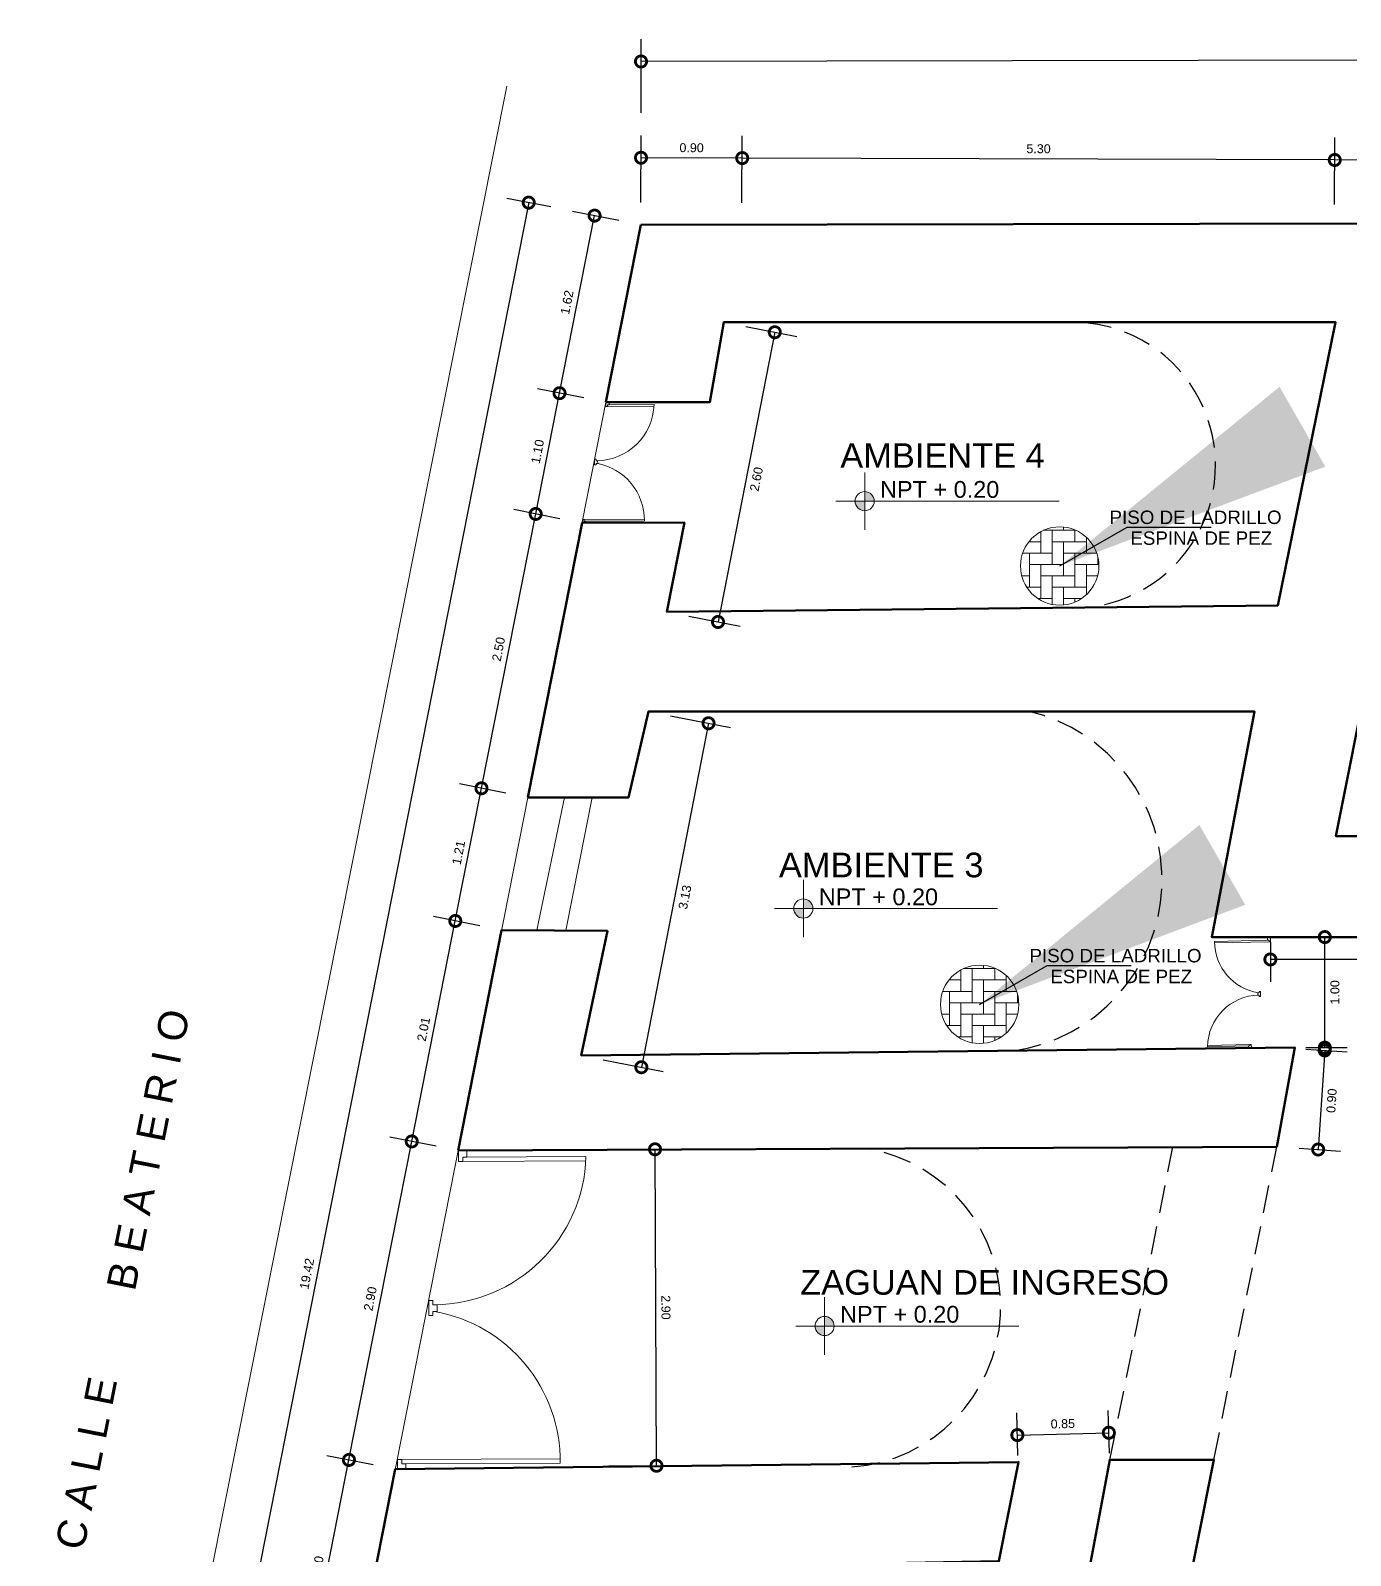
# Model space of a CAD drawing. Header units: millimetres. Extents: x 2048 to 2102.7, y 1127 to 1156.6.
# Drawn here: x 2048.02 to 2059.81, y 1143 to 1156.62 of the extents above; entities that cross this region are included whole.
import ezdxf

# ---------------------------------------------------------------- set-up
doc = ezdxf.new("R2010")
doc.units = ezdxf.units.MM
doc.linetypes.add('RAYITAS', pattern=[0.375, 0.25, -0.125])
for name, color, linetype, lineweight in [('0.1', 141, 'Continuous', 9), ('COLUMNA', 6, 'Continuous', 40), ('moviliario', 105, 'Continuous', 9), ('Pluma 1', 6, 'Continuous', 9), ('Pluma 8', 7, 'Continuous', 50), ('PUERTAS', 22, 'Continuous', 13), ('TEXTOS', 7, 'Continuous', 18)]:
    doc.layers.add(name, color=color, linetype=linetype, lineweight=lineweight)
doc.layers.add('Cotas', color=1, linetype='Continuous')
doc.layers.add('Rotulos', color=255, linetype='Continuous')
doc.styles.add('ROTULO', font='arial.ttf')
doc.styles.get("Standard").update_dxf_attribs({"font": 'arial.ttf'})
doc.dimstyles.new('COTAS', dxfattribs={"dimtxt": 0.08, "dimasz": 0.2, "dimexe": 0.2, "dimexo": 0.2, "dimgap": 0.05, "dimtad": 2, "dimzin": 1, "dimdsep": 46, "dimtxsty": 'Standard', "dimblk": 'DOTSMALL', "dimcen": 2.5, "dimclrd": 244, "dimclre": 244, "dimclrt": 2, "dimazin": 0, "dimtfac": 1, "dimtmove": 2, "dimatfit": 3, "dimldrblk": 'OPEN90', "dimfxl": 1, "dimarcsym": 0})
doc.dimstyles.new('ISO-25', dxfattribs={"dimtxt": 2.5, "dimasz": 2.5, "dimexe": 1.25, "dimexo": 0.625, "dimtad": 1, "dimtxsty": 'Standard', "dimcen": 2.5, "dimadec": 0, "dimazin": 0, "dimtfac": 1, "dimtmove": 0, "dimatfit": 3, "dimfxl": 1, "dimarcsym": 0})

# ---------------------------------------------------------------- blocks, each defined once
blk = doc.blocks.new('_DotSmall')
at = {"color": 0, "const_width": 0.5}
blk.add_lwpolyline([(-0.0625, 0, 1), (0.0625, 0, 1)], format="xyb", close=True, dxfattribs=at)
blk = doc.blocks.new('*D39')
at = {"layer": 'Cotas', "color": 244, "lineweight": -2, "transparency": 16777216}
for p, q in [((2059.669, 1155.063), (2059.671, 1155.662)), ((2060.61, 1155.06), (2060.612, 1155.659)), ((2060.612, 1155.459), (2059.67, 1155.462))]:
    blk.add_line(p, q, dxfattribs=at)
at = {"layer": 'Defpoints', "color": 0, "transparency": 16777216}
for p in [(2059.67, 1155.462), (2059.668, 1154.863), (2060.61, 1154.86)]:
    blk.add_point(p, dxfattribs=at)
at = {"layer": 'Cotas', "color": 244, "lineweight": -2, "transparency": 16777216, "xscale": 0.2, "yscale": 0.2, "zscale": 0.2}
for p, rotation in [((2059.67, 1155.462), 179.8174990449808), ((2060.612, 1155.459), 359.8174990449808)]:
    blk.add_blockref('_DotSmall', p, dxfattribs=dict(at, rotation=rotation))
at = {"layer": 'Cotas', "color": 5, "transparency": 16777216, "insert": (2060.141, 1155.552), "char_height": 0.08, "attachment_point": 5, "rotation": 359.8175}
blk.add_mtext('0.90', dxfattribs=at)
blk = doc.blocks.new('_Open90')
at = {"color": 0, "linetype": 'ByBlock', "lineweight": -2}
for p, q in [((0, 0), (-1, 0)), ((-0.5, 0.5), (0, 0)), ((0, 0), (-0.5, -0.5))]:
    blk.add_line(p, q, dxfattribs=at)
blk = doc.blocks.new('*D40')
at = {"layer": 'Cotas', "color": 244, "lineweight": -2, "transparency": 16777216}
for p, q in [((2054.375, 1155.08), (2054.377, 1155.679)), ((2059.669, 1155.063), (2059.671, 1155.662)), ((2059.67, 1155.462), (2054.377, 1155.479))]:
    blk.add_line(p, q, dxfattribs=at)
at = {"layer": 'Defpoints', "color": 0, "transparency": 16777216}
for p in [(2054.377, 1155.479), (2054.375, 1154.88), (2059.668, 1154.863)]:
    blk.add_point(p, dxfattribs=at)
at = {"layer": 'Cotas', "color": 244, "lineweight": -2, "transparency": 16777216, "xscale": 0.2, "yscale": 0.2, "zscale": 0.2}
for p, rotation in [((2054.377, 1155.479), 179.8174990449746), ((2059.67, 1155.462), 359.8174990449746)]:
    blk.add_blockref('_DotSmall', p, dxfattribs=dict(at, rotation=rotation))
at = {"layer": 'Cotas', "color": 5, "transparency": 16777216, "insert": (2057.024, 1155.562), "char_height": 0.08, "attachment_point": 5, "rotation": 359.8175}
blk.add_mtext('5.30', dxfattribs=at)
blk = doc.blocks.new('*D41')
at = {"layer": 'Cotas', "color": 244, "lineweight": -2, "transparency": 16777216}
for p, q in [((2053.472, 1155.083), (2053.474, 1155.682)), ((2054.375, 1155.08), (2054.377, 1155.679)), ((2054.377, 1155.479), (2053.473, 1155.482))]:
    blk.add_line(p, q, dxfattribs=at)
at = {"layer": 'Defpoints', "color": 0, "transparency": 16777216}
for p in [(2053.473, 1155.482), (2053.472, 1154.883), (2054.375, 1154.88)]:
    blk.add_point(p, dxfattribs=at)
at = {"layer": 'Cotas', "color": 244, "lineweight": -2, "transparency": 16777216, "xscale": 0.2, "yscale": 0.2, "zscale": 0.2}
for p, rotation in [((2053.473, 1155.482), 179.8174990449626), ((2054.377, 1155.479), 359.8174990449626)]:
    blk.add_blockref('_DotSmall', p, dxfattribs=dict(at, rotation=rotation))
at = {"layer": 'Cotas', "color": 5, "transparency": 16777216, "insert": (2053.925, 1155.571), "char_height": 0.08, "attachment_point": 5, "rotation": 359.8175}
blk.add_mtext('0.90', dxfattribs=at)
blk = doc.blocks.new('*D44')
at = {"layer": 'Cotas', "color": 244, "lineweight": -2, "transparency": 16777216}
for p, q in [((2053.173, 1146.622), (2053.798, 1146.624)), ((2053.611, 1143.797), (2053.598, 1146.624)), ((2053.186, 1143.795), (2053.811, 1143.798))]:
    blk.add_line(p, q, dxfattribs=at)
at = {"layer": 'Defpoints', "color": 0, "transparency": 16777216}
for p in [(2052.973, 1146.621), (2053.598, 1146.624), (2052.986, 1143.794)]:
    blk.add_point(p, dxfattribs=at)
at = {"layer": 'Cotas', "color": 244, "lineweight": -2, "transparency": 16777216, "xscale": 0.2, "yscale": 0.2, "zscale": 0.2}
for p, rotation in [((2053.598, 1146.624), 90.26756238287524), ((2053.611, 1143.797), 270.2675623828752)]:
    blk.add_blockref('_DotSmall', p, dxfattribs=dict(at, rotation=rotation))
at = {"layer": 'Cotas', "color": 5, "transparency": 16777216, "insert": (2053.695, 1145.211), "char_height": 0.08, "attachment_point": 5, "rotation": 270.2676}
blk.add_mtext('2.90', dxfattribs=at)
blk = doc.blocks.new('*D45')
at = {"layer": 'Cotas', "color": 244, "lineweight": -2, "transparency": 16777216}
for p, q in [((2059.411, 1148.52), (2059.781, 1148.52)), ((2059.581, 1147.532), (2059.581, 1148.52)), ((2059.411, 1147.532), (2059.781, 1147.532))]:
    blk.add_line(p, q, dxfattribs=at)
at = {"layer": 'Defpoints', "color": 0, "transparency": 16777216}
for p in [(2059.211, 1148.52), (2059.581, 1148.52), (2059.211, 1147.532)]:
    blk.add_point(p, dxfattribs=at)
at = {"layer": 'Cotas', "color": 244, "lineweight": -2, "transparency": 16777216, "xscale": 0.2, "yscale": 0.2, "zscale": 0.2}
for p, rotation in [((2059.581, 1148.52), 90), ((2059.581, 1147.532), 270)]:
    blk.add_blockref('_DotSmall', p, dxfattribs=dict(at, rotation=rotation))
at = {"layer": 'Cotas', "color": 5, "transparency": 16777216, "insert": (2059.672, 1148.026), "char_height": 0.08, "attachment_point": 5, "rotation": 90}
blk.add_mtext('1.00', dxfattribs=at)
blk = doc.blocks.new('*D50')
at = {"layer": 'Cotas', "color": 244, "lineweight": -2, "transparency": 16777216}
for p, q in [((2056.84, 1143.889), (2056.83, 1144.271)), ((2057.657, 1143.91), (2057.647, 1144.292)), ((2056.835, 1144.071), (2057.652, 1144.092))]:
    blk.add_line(p, q, dxfattribs=at)
at = {"layer": 'Defpoints', "color": 0, "transparency": 16777216}
for p in [(2057.652, 1144.092), (2057.662, 1143.71), (2056.845, 1143.689)]:
    blk.add_point(p, dxfattribs=at)
at = {"layer": 'Cotas', "color": 244, "lineweight": -2, "transparency": 16777216, "xscale": 0.2, "yscale": 0.2, "zscale": 0.2}
for p, rotation in [((2056.835, 1144.071), 181.4483388069133), ((2057.652, 1144.092), 1.448338806913343)]:
    blk.add_blockref('_DotSmall', p, dxfattribs=dict(at, rotation=rotation))
at = {"layer": 'Cotas', "color": 5, "transparency": 16777216, "insert": (2057.241, 1144.172), "char_height": 0.08, "attachment_point": 5, "rotation": 1.4483}
blk.add_mtext('0.85', dxfattribs=at)
blk = doc.blocks.new('*D81')
at = {"layer": 'Cotas', "color": 244, "lineweight": -2, "transparency": 16777216}
for p, q in [((2059.095, 1148.474), (2059.095, 1148.12)), ((2062.34, 1148.474), (2062.34, 1148.12)), ((2062.34, 1148.32), (2059.095, 1148.32))]:
    blk.add_line(p, q, dxfattribs=at)
at = {"layer": 'Defpoints', "color": 0, "transparency": 16777216}
for p in [(2059.095, 1148.674), (2062.34, 1148.674), (2059.095, 1148.32)]:
    blk.add_point(p, dxfattribs=at)
at = {"layer": 'Cotas', "color": 244, "lineweight": -2, "transparency": 16777216, "xscale": 0.2, "yscale": 0.2, "zscale": 0.2, "rotation": 180}
blk.add_blockref('_DotSmall', (2059.095, 1148.32), dxfattribs=at)
at = {"layer": 'Cotas', "color": 244, "lineweight": -2, "transparency": 16777216, "xscale": 0.2, "yscale": 0.2, "zscale": 0.2}
blk.add_blockref('_DotSmall', (2062.34, 1148.32), dxfattribs=at)
at = {"layer": 'Cotas', "color": 5, "transparency": 16777216, "insert": (2060.718, 1148.229), "char_height": 0.08, "attachment_point": 5}
blk.add_mtext('3.25', dxfattribs=at)
blk = doc.blocks.new('*D113')
at = {"layer": 'Cotas', "color": 244, "lineweight": -2, "transparency": 16777216}
for p, q in [((2059.411, 1147.518), (2059.78, 1147.494)), ((2059.58, 1147.507), (2059.522, 1146.622)), ((2059.352, 1146.633), (2059.721, 1146.608))]:
    blk.add_line(p, q, dxfattribs=at)
at = {"layer": 'Defpoints', "color": 0, "transparency": 16777216}
for p in [(2059.211, 1147.532), (2059.152, 1146.646), (2059.522, 1146.622)]:
    blk.add_point(p, dxfattribs=at)
at = {"layer": 'Cotas', "color": 244, "lineweight": -2, "transparency": 16777216, "xscale": 0.2, "yscale": 0.2, "zscale": 0.2}
for p, rotation in [((2059.58, 1147.507), 86.19058766633749), ((2059.522, 1146.622), 266.1905876663375)]:
    blk.add_blockref('_DotSmall', p, dxfattribs=dict(at, rotation=rotation))
at = {"layer": 'Cotas', "color": 5, "transparency": 16777216, "insert": (2059.642, 1147.058), "char_height": 0.08, "attachment_point": 5, "rotation": 86.1906}
blk.add_mtext('0.90', dxfattribs=at)
blk = doc.blocks.new('*D116')
at = {"layer": 'Cotas', "color": 244, "lineweight": -2, "transparency": 16777216}
for p, q in [((2050.476, 1141.882), (2050.864, 1143.849)), ((2051.081, 1143.806), (2050.667, 1143.887)), ((2050.693, 1141.839), (2050.279, 1141.921))]:
    blk.add_line(p, q, dxfattribs=at)
at = {"layer": 'Defpoints', "color": 0, "transparency": 16777216}
for p in [(2050.864, 1143.849), (2051.277, 1143.767), (2050.889, 1141.801)]:
    blk.add_point(p, dxfattribs=at)
at = {"layer": 'Cotas', "color": 244, "lineweight": -2, "transparency": 16777216, "xscale": 0.2, "yscale": 0.2, "zscale": 0.2}
for p, rotation in [((2050.864, 1143.849), 78.83293324611658), ((2050.476, 1141.882), 258.8329332461166)]:
    blk.add_blockref('_DotSmall', p, dxfattribs=dict(at, rotation=rotation))
at = {"layer": 'Cotas', "color": 5, "transparency": 16777216, "insert": (2050.58, 1142.883), "char_height": 0.08, "attachment_point": 5, "rotation": 78.8329}
blk.add_mtext('2.00', dxfattribs=at)
blk = doc.blocks.new('*D117')
at = {"layer": 'Cotas', "color": 244, "lineweight": -2, "transparency": 16777216}
for p, q in [((2050.864, 1143.849), (2051.425, 1146.694)), ((2051.643, 1146.651), (2051.229, 1146.732)), ((2051.081, 1143.806), (2050.667, 1143.887))]:
    blk.add_line(p, q, dxfattribs=at)
at = {"layer": 'Defpoints', "color": 0, "transparency": 16777216}
for p in [(2051.425, 1146.694), (2051.839, 1146.612), (2051.277, 1143.767)]:
    blk.add_point(p, dxfattribs=at)
at = {"layer": 'Cotas', "color": 244, "lineweight": -2, "transparency": 16777216, "xscale": 0.2, "yscale": 0.2, "zscale": 0.2}
for p, rotation in [((2051.425, 1146.694), 78.83293324612804), ((2050.864, 1143.849), 258.8329332461281)]:
    blk.add_blockref('_DotSmall', p, dxfattribs=dict(at, rotation=rotation))
at = {"layer": 'Cotas', "color": 5, "transparency": 16777216, "insert": (2051.055, 1145.289), "char_height": 0.08, "attachment_point": 5, "rotation": 78.8329}
blk.add_mtext('2.90', dxfattribs=at)
blk = doc.blocks.new('*D84')
at = {"layer": 'Cotas', "color": 244, "lineweight": -2, "transparency": 16777216}
for p, q in [((2051.425, 1146.694), (2051.814, 1148.664)), ((2052.032, 1148.621), (2051.618, 1148.703)), ((2051.643, 1146.651), (2051.229, 1146.732))]:
    blk.add_line(p, q, dxfattribs=at)
at = {"layer": 'Defpoints', "color": 0, "transparency": 16777216}
for p in [(2051.814, 1148.664), (2052.228, 1148.583), (2051.839, 1146.612)]:
    blk.add_point(p, dxfattribs=at)
at = {"layer": 'Cotas', "color": 244, "lineweight": -2, "transparency": 16777216, "xscale": 0.2, "yscale": 0.2, "zscale": 0.2}
for p, rotation in [((2051.814, 1148.664), 78.83293324611165), ((2051.425, 1146.694), 258.8329332461116)]:
    blk.add_blockref('_DotSmall', p, dxfattribs=dict(at, rotation=rotation))
at = {"layer": 'Cotas', "color": 5, "transparency": 16777216, "insert": (2051.531, 1147.697), "char_height": 0.08, "attachment_point": 5, "rotation": 78.8329}
blk.add_mtext('2.01', dxfattribs=at)
blk = doc.blocks.new('*D85')
at = {"layer": 'Cotas', "color": 244, "lineweight": -2, "transparency": 16777216}
for p, q in [((2051.814, 1148.664), (2052.048, 1149.849)), ((2052.266, 1149.806), (2051.852, 1149.888)), ((2052.032, 1148.621), (2051.618, 1148.703))]:
    blk.add_line(p, q, dxfattribs=at)
at = {"layer": 'Defpoints', "color": 0, "transparency": 16777216}
for p in [(2052.048, 1149.849), (2052.462, 1149.768), (2052.228, 1148.583)]:
    blk.add_point(p, dxfattribs=at)
at = {"layer": 'Cotas', "color": 244, "lineweight": -2, "transparency": 16777216, "xscale": 0.2, "yscale": 0.2, "zscale": 0.2}
for p, rotation in [((2052.048, 1149.849), 78.83293324611857), ((2051.814, 1148.664), 258.8329332461186)]:
    blk.add_blockref('_DotSmall', p, dxfattribs=dict(at, rotation=rotation))
at = {"layer": 'Cotas', "color": 5, "transparency": 16777216, "insert": (2051.843, 1149.274), "char_height": 0.08, "attachment_point": 5, "rotation": 78.8329}
blk.add_mtext('1.21', dxfattribs=at)
blk = doc.blocks.new('*D118')
at = {"layer": 'Cotas', "color": 244, "lineweight": -2, "transparency": 16777216}
for p, q in [((2052.048, 1149.849), (2052.532, 1152.3)), ((2052.749, 1152.257), (2052.336, 1152.339)), ((2052.266, 1149.806), (2051.852, 1149.888))]:
    blk.add_line(p, q, dxfattribs=at)
at = {"layer": 'Defpoints', "color": 0, "transparency": 16777216}
for p in [(2052.532, 1152.3), (2052.946, 1152.219), (2052.462, 1149.768)]:
    blk.add_point(p, dxfattribs=at)
at = {"layer": 'Cotas', "color": 244, "lineweight": -2, "transparency": 16777216, "xscale": 0.2, "yscale": 0.2, "zscale": 0.2}
for p, rotation in [((2052.532, 1152.3), 78.83293324613227), ((2052.048, 1149.849), 258.8329332461323)]:
    blk.add_blockref('_DotSmall', p, dxfattribs=dict(at, rotation=rotation))
at = {"layer": 'Cotas', "color": 5, "transparency": 16777216, "insert": (2052.201, 1151.092), "char_height": 0.08, "attachment_point": 5, "rotation": 78.8329}
blk.add_mtext('2.50', dxfattribs=at)
blk = doc.blocks.new('*D119')
at = {"layer": 'Cotas', "color": 244, "lineweight": -2, "transparency": 16777216}
for p, q in [((2052.532, 1152.3), (2052.745, 1153.379)), ((2052.962, 1153.336), (2052.549, 1153.418)), ((2052.749, 1152.257), (2052.336, 1152.339))]:
    blk.add_line(p, q, dxfattribs=at)
at = {"layer": 'Defpoints', "color": 0, "transparency": 16777216}
for p in [(2052.745, 1153.379), (2053.159, 1153.298), (2052.946, 1152.219)]:
    blk.add_point(p, dxfattribs=at)
at = {"layer": 'Cotas', "color": 244, "lineweight": -2, "transparency": 16777216, "xscale": 0.2, "yscale": 0.2, "zscale": 0.2}
for p, rotation in [((2052.745, 1153.379), 78.83293324610658), ((2052.532, 1152.3), 258.8329332461066)]:
    blk.add_blockref('_DotSmall', p, dxfattribs=dict(at, rotation=rotation))
at = {"layer": 'Cotas', "color": 5, "transparency": 16777216, "insert": (2052.549, 1152.857), "char_height": 0.08, "attachment_point": 5, "rotation": 78.8329}
blk.add_mtext('1.10', dxfattribs=at)
blk = doc.blocks.new('*D86')
at = {"layer": 'Cotas', "color": 244, "lineweight": -2, "transparency": 16777216}
for p, q in [((2052.745, 1153.379), (2053.058, 1154.965)), ((2053.275, 1154.922), (2052.862, 1155.003)), ((2052.962, 1153.336), (2052.549, 1153.418))]:
    blk.add_line(p, q, dxfattribs=at)
at = {"layer": 'Defpoints', "color": 0, "transparency": 16777216}
for p in [(2053.058, 1154.965), (2053.472, 1154.883), (2053.159, 1153.298)]:
    blk.add_point(p, dxfattribs=at)
at = {"layer": 'Cotas', "color": 244, "lineweight": -2, "transparency": 16777216, "xscale": 0.2, "yscale": 0.2, "zscale": 0.2}
for p, rotation in [((2053.058, 1154.965), 78.83293324611739), ((2052.745, 1153.379), 258.8329332461174)]:
    blk.add_blockref('_DotSmall', p, dxfattribs=dict(at, rotation=rotation))
at = {"layer": 'Cotas', "color": 5, "transparency": 16777216, "insert": (2052.812, 1154.19), "char_height": 0.08, "attachment_point": 5, "rotation": 78.8329}
blk.add_mtext('1.62', dxfattribs=at)
blk = doc.blocks.new('*D120')
at = {"layer": 'Cotas', "color": 244, "lineweight": -2, "transparency": 16777216}
for p, q in [((2054.668, 1153.923), (2054.161, 1151.335)), ((2054.408, 1153.974), (2054.864, 1153.884)), ((2053.901, 1151.386), (2054.358, 1151.297))]:
    blk.add_line(p, q, dxfattribs=at)
at = {"layer": 'Defpoints', "color": 0, "transparency": 16777216}
for p in [(2054.212, 1154.012), (2053.705, 1151.424), (2054.161, 1151.335)]:
    blk.add_point(p, dxfattribs=at)
at = {"layer": 'Cotas', "color": 244, "lineweight": -2, "transparency": 16777216, "xscale": 0.2, "yscale": 0.2, "zscale": 0.2}
for p, rotation in [((2054.668, 1153.923), 78.92255886003728), ((2054.161, 1151.335), 258.9225588600373)]:
    blk.add_blockref('_DotSmall', p, dxfattribs=dict(at, rotation=rotation))
at = {"layer": 'Cotas', "color": 5, "transparency": 16777216, "insert": (2054.504, 1152.611), "char_height": 0.08, "attachment_point": 5, "rotation": 78.9226}
blk.add_mtext('2.60', dxfattribs=at)
blk = doc.blocks.new('*D121')
at = {"layer": 'Cotas', "color": 244, "lineweight": -2, "transparency": 16777216}
for p, q in [((2054.076, 1150.43), (2053.476, 1147.357)), ((2053.736, 1150.497), (2054.272, 1150.392)), ((2053.135, 1147.424), (2053.672, 1147.319))]:
    blk.add_line(p, q, dxfattribs=at)
at = {"layer": 'Defpoints', "color": 0, "transparency": 16777216}
for p in [(2053.539, 1150.535), (2052.939, 1147.462), (2053.476, 1147.357)]:
    blk.add_point(p, dxfattribs=at)
at = {"layer": 'Cotas', "color": 244, "lineweight": -2, "transparency": 16777216, "xscale": 0.2, "yscale": 0.2, "zscale": 0.2}
for p, rotation in [((2054.076, 1150.43), 78.95199675077532), ((2053.476, 1147.357), 258.9519967507753)]:
    blk.add_blockref('_DotSmall', p, dxfattribs=dict(at, rotation=rotation))
at = {"layer": 'Cotas', "color": 5, "transparency": 16777216, "insert": (2053.865, 1148.876), "char_height": 0.08, "attachment_point": 5, "rotation": 78.952}
blk.add_mtext('3.13', dxfattribs=at)
blk = doc.blocks.new('*D89')
at = {"layer": 'Cotas', "color": 244, "lineweight": -2, "transparency": 16777216}
for p, q in [((2052.47, 1155.081), (2048.685, 1135.908)), ((2052.666, 1155.042), (2052.274, 1155.119)), ((2048.881, 1135.869), (2048.489, 1135.947))]:
    blk.add_line(p, q, dxfattribs=at)
at = {"layer": 'Defpoints', "color": 0, "transparency": 16777216}
for p in [(2052.862, 1155.003), (2048.685, 1135.908), (2049.077, 1135.831)]:
    blk.add_point(p, dxfattribs=at)
at = {"layer": 'Cotas', "color": 244, "lineweight": -2, "transparency": 16777216, "xscale": 0.2, "yscale": 0.2, "zscale": 0.2}
for p, rotation in [((2052.47, 1155.081), 78.83293324612147), ((2048.685, 1135.908), 258.8329332461215)]:
    blk.add_blockref('_DotSmall', p, dxfattribs=dict(at, rotation=rotation))
at = {"layer": 'Cotas', "color": 5, "transparency": 16777216, "insert": (2050.489, 1145.512), "char_height": 0.08, "attachment_point": 5, "rotation": 78.8329}
blk.add_mtext('19.42', dxfattribs=at)
blk = doc.blocks.new('*D92')
at = {"layer": 'Cotas', "color": 244, "lineweight": -2, "transparency": 16777216}
for p, q in [((2053.474, 1155.882), (2053.473, 1156.542)), ((2101.908, 1155.959), (2101.907, 1156.619)), ((2101.907, 1156.419), (2053.473, 1156.342))]:
    blk.add_line(p, q, dxfattribs=at)
at = {"layer": 'Defpoints', "color": 0, "transparency": 16777216}
for p in [(2053.473, 1156.342), (2101.908, 1155.759), (2053.474, 1155.682)]:
    blk.add_point(p, dxfattribs=at)
at = {"layer": 'Cotas', "color": 244, "lineweight": -2, "transparency": 16777216, "xscale": 0.2, "yscale": 0.2, "zscale": 0.2}
for p, rotation in [((2053.473, 1156.342), 180.0912407047927), ((2101.907, 1156.419), 0.09124070479269443)]:
    blk.add_blockref('_DotSmall', p, dxfattribs=dict(at, rotation=rotation))
at = {"layer": 'Cotas', "color": 5, "transparency": 16777216, "insert": (2077.69, 1156.471), "char_height": 0.08, "attachment_point": 5, "rotation": 0.0912}
blk.add_mtext('48.43', dxfattribs=at)
blk = doc.blocks.new('NPT')
at = {"linetype": 'Continuous', "ltscale": 0.1}
h = blk.add_hatch(color=256, dxfattribs=at)
h.paths.add_polyline_path([(0, 0), (0, 0.05, 0.414214), (-0.05, 0)])
h.paths.add_polyline_path([(0, 0), (0, -0.05, 0.414214), (0.05, 0)])
for p, q in [((0, -0.05), (0, 0.15)), ((-1.0147, 0), (0.05, 0)), ((0.05, 0), (0.15, 0)), ((0, -0.15), (0, -0.05))]:
    blk.add_line(p, q, dxfattribs=at)
blk.add_circle((0, 0), 0.05, dxfattribs=at)

msp = doc.modelspace()

# ---------------------------------------------------------------- hatches: boundary and pattern name
at = {"layer": 'Pluma 1'}
h = msp.add_hatch(dxfattribs=at)
h.set_pattern_fill('AR-HBONE', color=256, scale=0.001, angle=45, style=0)
h.set_pattern_definition([(90, (1287.93269, 1032.26561), (-0.1016, 0.1016), [0.3048, -0.1016]), (180, (1287.93269, 1032.36721), (-0.1016, 0.1016), [0.3048, -0.1016])])
h.paths.add_polyline_path([(2057.563, 1151.835, 1), (2056.863, 1151.835, 1)])
h = msp.add_hatch(dxfattribs=at)
h.set_pattern_fill('AR-HBONE', color=256, scale=0.001, angle=45, style=0)
h.set_pattern_definition([(90, (1287.21733, 1028.35015), (-0.1016, 0.1016), [0.3048, -0.1016]), (180, (1287.21733, 1028.45175), (-0.1016, 0.1016), [0.3048, -0.1016])])
h.paths.add_polyline_path([(2056.848, 1147.919, 1), (2056.148, 1147.919, 1)])

# ---------------------------------------------------------------- linework, layer by layer
at = {"layer": 'moviliario'}
for centre in [(2057.213, 1151.835), (2056.498, 1147.919)]:
    msp.add_circle(centre, 0.35, dxfattribs=at)
at = {"layer": 'Pluma 1'}
msp.add_line((2049.687, 1135.71), (2053.472, 1154.883), dxfattribs=at)
msp.add_lwpolyline([(2052.275, 1156.12), (2048.019, 1134.736)], dxfattribs=at)
at = {"layer": 'Pluma 8'}
for p, q in [((2053.159, 1153.298), (2053.472, 1154.883)), ((2053.472, 1154.883), (2079.085, 1154.923)), ((2052.946, 1152.219), (2052.462, 1149.768))]:
    msp.add_line(p, q, dxfattribs=at)
for points in [[(2052.946, 1152.219), (2053.861, 1152.223), (2053.705, 1151.424), (2059.161, 1151.482), (2059.678, 1154.012), (2054.212, 1154.012), (2054.088, 1153.299), (2053.159, 1153.298)], [(2062.121, 1149.42), (2059.681, 1149.42), (2060.598, 1154.016), (2065.345, 1154.016), (2065.345, 1149.414), (2064.068, 1149.414)], [(2052.462, 1149.768), (2053.362, 1149.768), (2053.539, 1150.535), (2058.954, 1150.535), (2058.571, 1148.52), (2062.34, 1148.52), (2062.34, 1148.62)], [(2051.839, 1146.612), (2059.152, 1146.646), (2059.314, 1147.532), (2052.939, 1147.462), (2053.173, 1148.577), (2052.228, 1148.583), (2051.839, 1146.612)]]:
    msp.add_lwpolyline(points, dxfattribs=at)
for points in [[(2057.384, 1142.372), (2057.662, 1143.85), (2058.59, 1143.85), (2058.297, 1142.386), (2057.384, 1142.372)], [(2057.384, 1142.372), (2057.662, 1143.85), (2058.59, 1143.85), (2058.297, 1142.386), (2057.384, 1142.372)], [(2050.889, 1141.801), (2051.823, 1141.801), (2052.058, 1142.86), (2056.67, 1142.944), (2056.845, 1143.829), (2051.277, 1143.767)]]:
    msp.add_lwpolyline(points, close=True, dxfattribs=at)
at = {"layer": 'PUERTAS'}
for p, q in [((2053.173, 1153.261), (2053.591, 1153.264)), ((2053.187, 1153.275), (2053.591, 1153.278)), ((2052.966, 1152.249), (2053.503, 1152.252)), ((2052.98, 1152.235), (2053.503, 1152.238)), ((2059.07, 1148.491), (2058.597, 1148.48)), ((2059.083, 1148.478), (2058.597, 1148.467)), ((2058.911, 1147.56), (2058.534, 1147.551)), ((2058.899, 1147.547), (2058.534, 1147.539)), ((2051.918, 1146.553), (2052.981, 1146.559)), ((2051.881, 1146.516), (2052.981, 1146.522)), ((2051.335, 1143.852), (2052.751, 1143.858)), ((2051.373, 1143.815), (2052.751, 1143.821))]:
    msp.add_line(p, q, dxfattribs=at)
for points in [[(2053.187, 1153.298), (2053.187, 1153.275), (2053.173, 1153.275), (2053.173, 1153.261), (2053.159, 1153.261), (2053.159, 1153.298)], [(2053.086, 1152.752), (2053.085, 1152.775), (2053.071, 1152.775), (2053.071, 1152.789), (2053.057, 1152.789), (2053.058, 1152.752)], [(2053.085, 1152.775), (2053.086, 1152.752), (2053.072, 1152.752), (2053.072, 1152.738), (2053.058, 1152.738), (2053.057, 1152.775)], [(2052.98, 1152.218), (2052.98, 1152.235), (2052.966, 1152.235), (2052.966, 1152.249), (2052.952, 1152.249), (2052.952, 1152.217)], [(2052.542, 1148.581), (2052.79, 1149.768)], [(2053.037, 1149.768), (2052.801, 1148.579)], [(2059.069, 1148.507), (2059.07, 1148.491), (2059.083, 1148.491), (2059.083, 1148.478), (2059.096, 1148.478), (2059.095, 1148.507)], [(2058.983, 1148.001), (2058.982, 1148.021), (2058.995, 1148.022), (2058.995, 1148.034), (2059.007, 1148.035), (2059.008, 1148.002)], [(2058.982, 1148.021), (2058.983, 1148.001), (2058.995, 1148.001), (2058.996, 1147.989), (2059.008, 1147.989), (2059.008, 1148.022)], [(2058.899, 1147.527), (2058.899, 1147.547), (2058.912, 1147.547), (2058.911, 1147.56), (2058.924, 1147.56), (2058.925, 1147.527)], [(2051.917, 1146.612), (2051.918, 1146.553), (2051.881, 1146.553), (2051.881, 1146.516), (2051.844, 1146.516), (2051.843, 1146.612)], [(2051.651, 1145.176), (2051.651, 1145.235), (2051.614, 1145.235), (2051.614, 1145.272), (2051.577, 1145.272), (2051.577, 1145.176)], [(2051.651, 1145.235), (2051.651, 1145.176), (2051.614, 1145.176), (2051.614, 1145.139), (2051.577, 1145.139), (2051.577, 1145.235)], [(2051.373, 1143.768), (2051.373, 1143.815), (2051.336, 1143.815), (2051.335, 1143.852), (2051.298, 1143.852), (2051.299, 1143.767)]]:
    msp.add_lwpolyline(points, dxfattribs=at)
for centre, radius, start, end in [((2053.073, 1153.292), 0.517, 270.3394, 358.378), ((2052.986, 1152.243), 0.517, 359.4129, 79.9365), ((2059.064, 1148.483), 0.468, 180.4035, 260.927), ((2059.002, 1147.534), 0.468, 91.33, 179.3685), ((2051.619, 1146.598), 1.363, 270.3394, 358.378), ((2051.39, 1143.835), 1.362, 359.4129, 79.9365)]:
    msp.add_arc(centre, radius, start, end, dxfattribs=at)
at = {"layer": 'Rotulos', "linetype": 'RAYITAS'}
for points in [[(2057.662, 1143.85), (2058.225, 1146.646)], [(2058.59, 1143.85), (2059.152, 1146.646)]]:
    msp.add_lwpolyline(points, dxfattribs=at)
for centre, radius, start, end in [((2057.328, 1152.736), 1.277, 266.0778, 87.5362), ((2056.584, 1149.033), 1.544, 278.1137, 76.7047), ((2055.252, 1145.216), 1.434, 274.1839, 80.2121)]:
    msp.add_arc(centre, radius, start, end, dxfattribs=at)

# ---------------------------------------------------------------- block references
at = {"layer": '0.1', "linetype": 'Continuous', "xscale": -1.710720000000038, "yscale": 1.710719999999924, "zscale": 1.71072}
for p in [(2055.471, 1152.414), (2054.923, 1148.775), (2055.113, 1145.045)]:
    msp.add_blockref('NPT', p, dxfattribs=at)

# ---------------------------------------------------------------- texts
at = {"layer": 'COLUMNA'}
msp.add_text('C A L L E        B E A T E R I O', height=0.26, rotation=78.8329, dxfattribs=at).set_placement((2048.494, 1143.032))
at = {"layer": 'TEXTOS', "style": 'ROTULO'}
for s, height, p in [('AMBIENTE 4', 0.22, (2055.253, 1152.712)), ('NPT + 0.20', 0.15, (2055.608, 1152.444)), ('PISO DE LADRILLO', 0.12, (2057.658, 1152.21)), ('ESPINA DE PEZ', 0.12, (2057.844, 1152.024)), ('AMBIENTE 3', 0.22, (2054.705, 1149.054)), ('NPT + 0.20', 0.15, (2055.061, 1148.804)), ('PISO DE LADRILLO', 0.12, (2056.943, 1148.294)), ('ESPINA DE PEZ', 0.12, (2057.129, 1148.108)), ('ZAGUAN DE INGRESO', 0.22, (2054.895, 1145.325)), ('NPT + 0.20', 0.15, (2055.251, 1145.075))]:
    msp.add_text(s, height=height, dxfattribs=at).set_placement(p)

# ---------------------------------------------------------------- dimensions: what is measured, and where the dimension line sits
at = {"layer": 'Cotas'}
for p1, p2, distance, picture, middle in [((2101.908, 1155.759), (2053.474, 1155.682), -0.66, '*D92', (2077.69, 1156.471)), ((2054.375, 1154.88), (2053.472, 1154.883), -0.599, '*D41', (2053.925, 1155.571)), ((2053.159, 1153.298), (2053.472, 1154.883), 0.421, '*D86', (2052.812, 1154.19)), ((2052.946, 1152.219), (2053.159, 1153.298), 0.421, '*D119', (2052.549, 1152.857)), ((2052.462, 1149.768), (2052.946, 1152.219), 0.421, '*D118', (2052.201, 1151.092)), ((2053.539, 1150.535), (2052.939, 1147.462), 0.547, '*D121', (2053.865, 1148.876)), ((2052.228, 1148.583), (2052.462, 1149.768), 0.421, '*D85', (2051.843, 1149.274)), ((2051.839, 1146.612), (2052.228, 1148.583), 0.421, '*D84', (2051.531, 1147.697)), ((2062.3403, 1148.6741), (2059.0949, 1148.6741), 0.3537, '*D81', (2060.7176, 1148.2295)), ((2051.277, 1143.767), (2051.839, 1146.612), 0.421, '*D117', (2051.055, 1145.289)), ((2050.889, 1141.801), (2051.277, 1143.767), 0.421, '*D116', (2050.58, 1142.883))]:
    dim = msp.add_aligned_dim(p1=p1, p2=p2, distance=distance, dimstyle='COTAS', override={"dimclrt": 5}, dxfattribs=at)
    dim.commit()
    dim.dimension.update_dxf_attribs({"geometry": picture, "text_midpoint": middle})
for p1, p2, distance, text, picture, middle in [((2059.668, 1154.863), (2054.375, 1154.88), -0.599, '5.30', '*D40', (2057.024, 1155.562)), ((2060.61, 1154.86), (2059.668, 1154.863), -0.599, '0.90', '*D39', (2060.141, 1155.552)), ((2052.862, 1155.003), (2049.077, 1135.831), -0.399, '19.42', '*D89', (2050.489, 1145.512)), ((2054.212, 1154.012), (2053.705, 1151.424), 0.465, '2.60', '*D120', (2054.504, 1152.611)), ((2059.211, 1147.532), (2059.211, 1148.52), -0.37, '1.00', '*D45', (2059.672, 1148.026)), ((2059.211, 1147.532), (2059.152, 1146.646), 0.37, '0.90', '*D113', (2059.642, 1147.058)), ((2052.986, 1143.794), (2052.973, 1146.621), -0.625, '2.90', '*D44', (2053.695, 1145.211)), ((2056.845, 1143.689), (2057.662, 1143.71), 0.382, '0.85', '*D50', (2057.241, 1144.172))]:
    dim = msp.add_aligned_dim(p1=p1, p2=p2, distance=distance, text=text, dimstyle='COTAS', override={"dimclrt": 5}, dxfattribs=at)
    dim.commit()
    dim.dimension.update_dxf_attribs({"geometry": picture, "text_midpoint": middle})

# ---------------------------------------------------------------- leaders
at = {"layer": 'moviliario'}
for points in [[(2057.213, 1151.835), (2057.816, 1152.181), (2058.566, 1152.182)], [(2056.498, 1147.919), (2057.1, 1148.265), (2057.851, 1148.266)]]:
    msp.add_leader(points, dimstyle='ISO-25', override={"dimgap": 0.625, "dimtad": 0}, dxfattribs=at)

doc.saveas('drawing.dxf')
